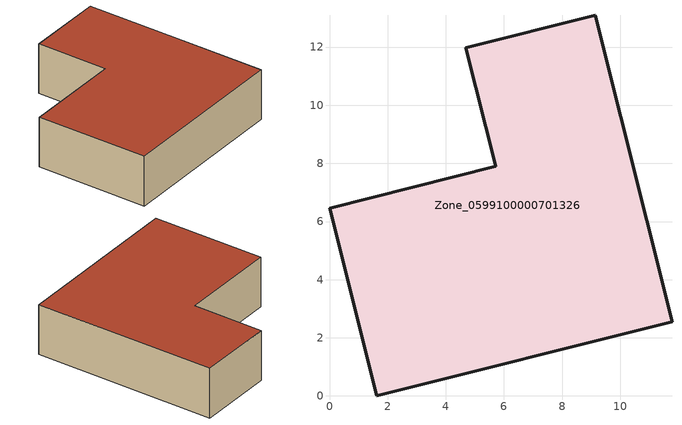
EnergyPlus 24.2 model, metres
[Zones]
Zone_0599100000701326
 floor ground (C_G): 11.78,2.56 1.62,0 0,6.46 5.72,7.9 4.69,11.98 9.15,13.1 z0
 wall outside (C_F): 1.62,0 11.78,2.56 9.15,13.1 4.69,11.98 5.72,7.9 0,6.46 1.62,0 z0:3.02
 roof outside (C_R): 0,6.46 1.62,0 11.78,2.56 9.15,13.1 4.69,11.98 5.72,7.9 z3.02
[BUILDING]
Pand.0599100000701326: North Axis=0; Terrain=City; Loads Convergence Tolerance Value=0.04; Temperature Convergence Tolerance Value=0.4; Solar Distribution=FullExterior; Maximum Number of Warmup Days=25; Minimum Number of Warmup Days=1
[Site:Location]
Rotterdam.The.Hague.AP_ZH_NLD Design_Conditions: Latitude=51.96; Longitude=4.45; Time Zone=1; Elevation=-4.5
[SITE:GROUNDTEMPERATURE:BUILDINGSURFACE]
18, 18, 18, 18, 18, 18, 18, 18, 18, 18, 18, 18
[MATERIAL] Thermal Absorptance=0.9; Solar Absorptance=0.7; Visible Absorptance=0.7
Name | Roughness | Thickness | Conductivity | Density | Specific Heat
G.TI.1975-1991 | MediumSmooth | 0.15 | 0.288461 | 540 | 1210
F.TI.1975-1991 | Rough | 0.3 | 0.230769 | 1920 | 840
R.TI.1975-1991 | MediumRough | 0.2 | 0.153846 | 1500 | 1000
[CONSTRUCTION]
C_G: G.TI.1975-1991
C_F: F.TI.1975-1991
C_R: R.TI.1975-1991
[ZONE]
Zone_0599100000701326: Type=1; Multiplier=1; Ceiling Height=Autocalculate; Volume=Autocalculate; Floor Area=autocalculate; Part of Total Floor Area=Yes
[ZONEINFILTRATION:DESIGNFLOWRATE]
Infil_Zone_0599100000701326: Zone or ZoneList or Space or SpaceList=Zone_0599100000701326; Schedule=AlwaysOn; Design Flow Rate Calculation Method=Flow/Area; Flow Rate per Floor Area=0.003; Constant Term Coefficient=1; Temperature Term Coefficient=0; Velocity Term Coefficient=0; Velocity Squared Term Coefficient=0
[HVACTEMPLATE:ZONE:IDEALLOADSAIRSYSTEM]
Zone_0599100000701326: Maximum Heating Supply Air Temperature=50; Minimum Cooling Supply Air Temperature=13; Maximum Heating Supply Air Humidity Ratio=0.0156; Minimum Cooling Supply Air Humidity Ratio=0.0077; Heating Limit=NoLimit; Cooling Limit=NoLimit; Dehumidification Control Type=ConstantSensibleHeatRatio; Cooling Sensible Heat Ratio=0.7; Dehumidification Setpoint=60; Humidification Control Type=None; Humidification Setpoint=30; Outdoor Air Method=None; Outdoor Air Flow Rate per Person=0.00944; Outdoor Air Flow Rate per Zone Floor Area=0; Outdoor Air Flow Rate per Zone=0; Demand Controlled Ventilation Type=None; Outdoor Air Economizer Type=NoEconomizer; Heat Recovery Type=None; Sensible Heat Recovery Effectiveness=0.7; Latent Heat Recovery Effectiveness=0.65
[ZONECONTROL:THERMOSTAT]
ThermostatControl_Zone_0599100000701326: Zone or ZoneList=Zone_0599100000701326; Control Type Schedule=DualSetpointControlType; Control 1=Thermostat_Zone_0599100000701326; Temperature Difference Between Cutout And Setpoint=0
[THERMOSTATSETPOINT:DUALSETPOINT]
Thermostat_Zone_0599100000701326: Heating Setpoint Temperature Schedule=HeatingSetpoint_Zone_0599100000701326; Cooling Setpoint Temperature Schedule=CoolingSetpoint_Zone_0599100000701326
[SCHEDULE:COMPACT]
HeatingSetpoint_Zone_0599100000701326: Through: 12/31, For: AllDays, Until: 24:00, 21
CoolingSetpoint_Zone_0599100000701326: Through: 12/31, For: AllDays, Until: 24:00, 24
DualSetpointControlType: Through: 12/31, For: AllDays, Until: 24:00, 4
AlwaysOn: Through: 12/31, For: AllDays, Until: 24:00, 1
